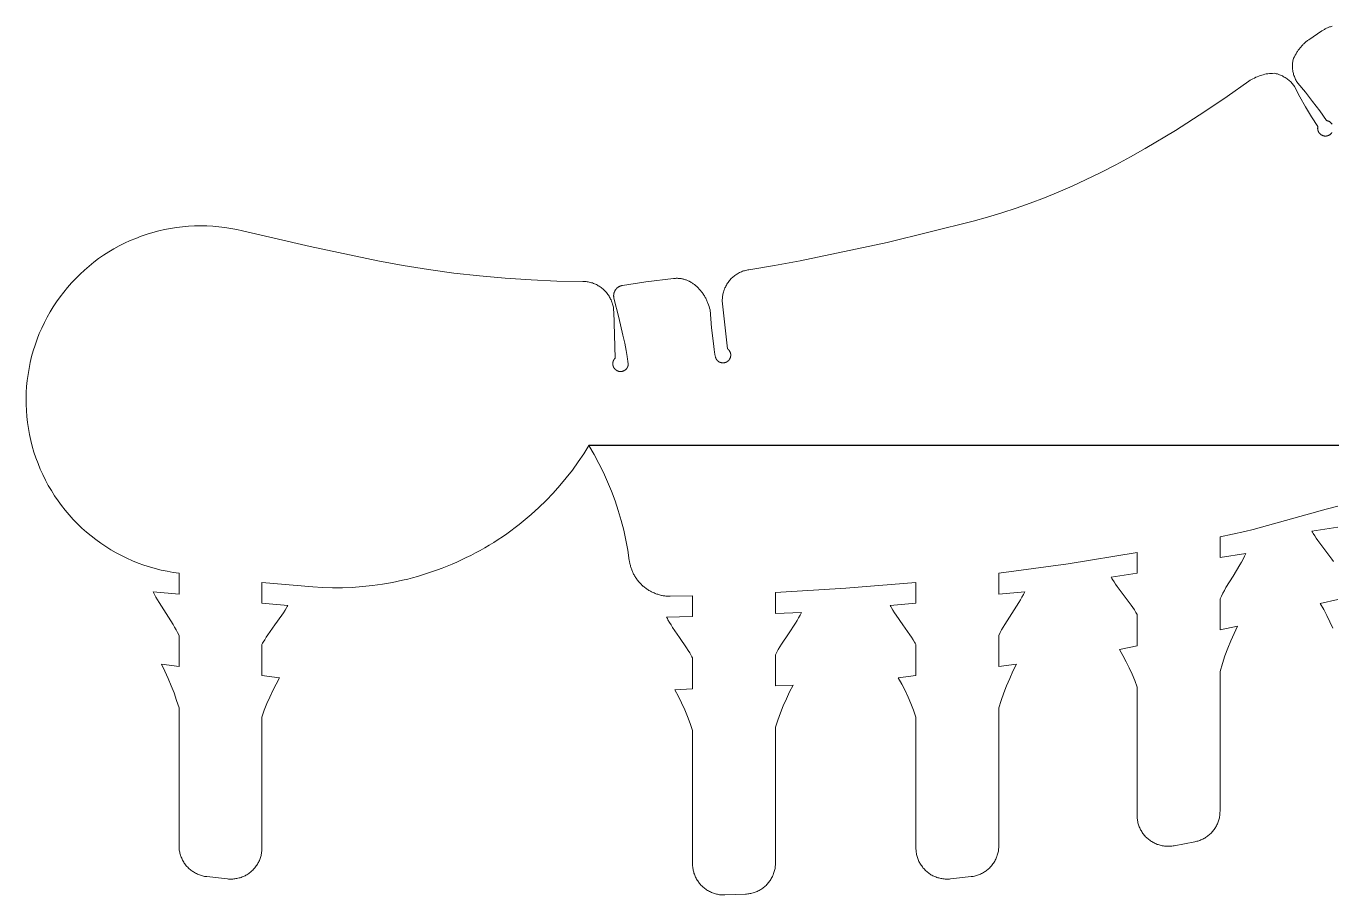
# Model space of a CAD drawing. Header units: millimetres. Extents: x 20064 to 20846, y -3773 to -3657.
# Drawn here: x 20064.2 to 20190.1, y -3761.6 to -3677.7 of the extents above; entities that cross this region are included whole.
import ezdxf

# ---------------------------------------------------------------- set-up
doc = ezdxf.new("R2010")
doc.units = ezdxf.units.MM
doc.header["$MEASUREMENT"] = 0
doc.layers.add('Auxiliary lines (do not print)', color=6, linetype='Continuous')
doc.layers.add('Exterior cut', color=3, linetype='Continuous', lineweight=0)

msp = doc.modelspace()

# ---------------------------------------------------------------- linework, layer by layer
at = {"layer": 'Auxiliary lines (do not print)'}
msp.add_line((20573.47, -3718.18), (20118.47, -3718.18), dxfattribs=at)
at = {"layer": 'Exterior cut'}
for points in [[(20190.15, -3687.14), (20190.13, -3687.12), (20190.12, -3687.1), (20190.1, -3687.08), (20190.09, -3687.06), (20190.07, -3687.04), (20190.05, -3687.02), (20190.03, -3687), (20190.01, -3686.98), (20189.99, -3686.96), (20189.97, -3686.95), (20189.95, -3686.93), (20189.93, -3686.92), (20189.91, -3686.9), (20189.89, -3686.89), (20189.86, -3686.88), (20189.84, -3686.87), (20189.82, -3686.86), (20189.79, -3686.85), (20189.77, -3686.84), (20189.74, -3686.83), (20189.72, -3686.82), (20189.69, -3686.81), (20189.67, -3686.81), (20189.64, -3686.8), (20189.62, -3686.8), (20188.96, -3685.86), (20188.28, -3684.95), (20187.58, -3684.05), (20186.84, -3683.18), (20186.79, -3683.09), (20186.73, -3683.01), (20186.69, -3682.92), (20186.64, -3682.82), (20186.59, -3682.73), (20186.55, -3682.64), (20186.52, -3682.54), (20186.48, -3682.44), (20186.45, -3682.35), (20186.43, -3682.25), (20186.4, -3682.15), (20186.38, -3682.05), (20186.36, -3681.95), (20186.35, -3681.84), (20186.34, -3681.74), (20186.33, -3681.64), (20186.33, -3681.54), (20186.33, -3681.43), (20186.34, -3681.33), (20186.34, -3681.23), (20186.36, -3681.13), (20186.37, -3681.03), (20186.39, -3680.92), (20186.45, -3680.78), (20186.52, -3680.63), (20186.6, -3680.48), (20186.68, -3680.34), (20186.77, -3680.2), (20186.81, -3680.13), (20186.86, -3680.06), (20186.9, -3679.99), (20186.95, -3679.93), (20187, -3679.86), (20187.05, -3679.8), (20187.1, -3679.73), (20187.16, -3679.67), (20187.21, -3679.61), (20187.26, -3679.55), (20187.32, -3679.49), (20187.37, -3679.43), (20187.43, -3679.38), (20187.49, -3679.32), (20187.55, -3679.27), (20187.6, -3679.22), (20187.66, -3679.17), (20187.72, -3679.12), (20187.78, -3679.08), (20187.84, -3679.03), (20187.9, -3678.99), (20189.17, -3678.14), (20189.23, -3678.1), (20189.3, -3678.06), (20189.36, -3678.02), (20189.42, -3677.99), (20189.49, -3677.95), (20189.56, -3677.91), (20189.63, -3677.88), (20189.7, -3677.85), (20189.77, -3677.82), (20189.84, -3677.79), (20189.92, -3677.76), (20189.99, -3677.73), (20190.07, -3677.7), (20190.15, -3677.67)], [(20190.71, -3724.04), (20189.59, -3724.32), (20182.55, -3726.27), (20181.73, -3726.48), (20179.35, -3726.98), (20179.35, -3728.98), (20181.84, -3728.6), (20181.71, -3728.87), (20181.57, -3729.15), (20181.42, -3729.42), (20181.27, -3729.7), (20180.6, -3730.79), (20179.92, -3731.89), (20179.77, -3732.16), (20179.62, -3732.43), (20179.48, -3732.71), (20179.35, -3732.98), (20179.35, -3735.98), (20181.04, -3735.6), (20180.71, -3736.31), (20180.39, -3737.02), (20180.1, -3737.75), (20179.82, -3738.48), (20179.57, -3739.23), (20179.35, -3739.98), (20179.35, -3753.49), (20179.34, -3753.6), (20179.34, -3753.7), (20179.33, -3753.8), (20179.32, -3753.91), (20179.3, -3754.01), (20179.28, -3754.11), (20179.26, -3754.21), (20179.23, -3754.31), (20179.2, -3754.41), (20179.17, -3754.51), (20179.13, -3754.61), (20179.09, -3754.7), (20179.05, -3754.8), (20179, -3754.89), (20178.95, -3754.98), (20178.9, -3755.07), (20178.84, -3755.16), (20178.78, -3755.24), (20178.72, -3755.32), (20178.66, -3755.4), (20178.59, -3755.48), (20178.52, -3755.56), (20178.45, -3755.63), (20178.37, -3755.7), (20178.29, -3755.77), (20178.21, -3755.84), (20178.13, -3755.9), (20178.05, -3755.96), (20177.96, -3756.02), (20177.87, -3756.07), (20177.78, -3756.13), (20177.69, -3756.17), (20177.6, -3756.22), (20177.5, -3756.26), (20177.41, -3756.3), (20177.31, -3756.33), (20177.21, -3756.37), (20177.11, -3756.39), (20177.01, -3756.42), (20176.91, -3756.44), (20174.91, -3756.82), (20174.81, -3756.84), (20174.7, -3756.85), (20174.6, -3756.86), (20174.5, -3756.87), (20174.4, -3756.87), (20174.29, -3756.87), (20174.19, -3756.87), (20174.09, -3756.86), (20173.98, -3756.85), (20173.88, -3756.84), (20173.78, -3756.82), (20173.68, -3756.8), (20173.58, -3756.77), (20173.48, -3756.74), (20173.38, -3756.71), (20173.28, -3756.68), (20173.18, -3756.64), (20173.09, -3756.6), (20173, -3756.55), (20172.91, -3756.5), (20172.82, -3756.45), (20172.73, -3756.4), (20172.64, -3756.34), (20172.56, -3756.28), (20172.48, -3756.22), (20172.4, -3756.15), (20172.32, -3756.08), (20172.24, -3756.01), (20172.17, -3755.94), (20172.1, -3755.86), (20172.03, -3755.78), (20171.97, -3755.7), (20171.91, -3755.62), (20171.85, -3755.53), (20171.79, -3755.45), (20171.74, -3755.36), (20171.69, -3755.27), (20171.64, -3755.17), (20171.6, -3755.08), (20171.56, -3754.98), (20171.52, -3754.89), (20171.49, -3754.79), (20171.46, -3754.69), (20171.43, -3754.59), (20171.41, -3754.49), (20171.39, -3754.39), (20171.38, -3754.28), (20171.36, -3754.18), (20171.36, -3754.08), (20171.35, -3753.98), (20171.35, -3753.87), (20171.35, -3741.5), (20171.12, -3740.87), (20170.86, -3740.26), (20170.59, -3739.65), (20170.3, -3739.05), (20169.98, -3738.46), (20169.65, -3737.88), (20171.35, -3737.5), (20171.35, -3734.5), (20171.28, -3734.39), (20171.22, -3734.28), (20171.08, -3734.05), (20170.93, -3733.82), (20170.77, -3733.6), (20170.1, -3732.69), (20169.43, -3731.79), (20169.27, -3731.56), (20169.12, -3731.34), (20168.98, -3731.11), (20168.91, -3731), (20168.85, -3730.88), (20171.35, -3730.5), (20171.35, -3728.5), (20164.69, -3729.59), (20158.01, -3730.51), (20158.01, -3732.51), (20160.51, -3732.29), (20160.38, -3732.55), (20160.24, -3732.81), (20160.09, -3733.08), (20159.93, -3733.34), (20159.26, -3734.4), (20158.59, -3735.45), (20158.43, -3735.72), (20158.28, -3735.98), (20158.14, -3736.24), (20158.01, -3736.51), (20158.01, -3739.51), (20159.71, -3739.29), (20159.37, -3739.97), (20159.06, -3740.66), (20158.76, -3741.36), (20158.49, -3742.06), (20158.24, -3742.78), (20158.01, -3743.5), (20158.01, -3756.81), (20158.01, -3756.92), (20158, -3757.02), (20157.99, -3757.13), (20157.98, -3757.23), (20157.96, -3757.33), (20157.94, -3757.44), (20157.92, -3757.54), (20157.89, -3757.64), (20157.86, -3757.74), (20157.83, -3757.84), (20157.79, -3757.93), (20157.75, -3758.03), (20157.71, -3758.12), (20157.66, -3758.22), (20157.61, -3758.31), (20157.56, -3758.4), (20157.5, -3758.49), (20157.44, -3758.57), (20157.38, -3758.66), (20157.31, -3758.74), (20157.24, -3758.82), (20157.17, -3758.89), (20157.1, -3758.97), (20157.02, -3759.04), (20156.94, -3759.11), (20156.86, -3759.17), (20156.78, -3759.24), (20156.7, -3759.3), (20156.61, -3759.35), (20156.52, -3759.41), (20156.43, -3759.46), (20156.33, -3759.51), (20156.24, -3759.55), (20156.14, -3759.59), (20156.05, -3759.63), (20155.95, -3759.66), (20155.85, -3759.69), (20155.75, -3759.72), (20155.65, -3759.75), (20155.54, -3759.77), (20155.44, -3759.78), (20155.34, -3759.8), (20153.34, -3760.02), (20153.24, -3760.03), (20153.14, -3760.03), (20153.03, -3760.03), (20152.93, -3760.03), (20152.83, -3760.03), (20152.72, -3760.02), (20152.62, -3760.01), (20152.52, -3759.99), (20152.42, -3759.98), (20152.32, -3759.95), (20152.22, -3759.93), (20152.12, -3759.9), (20152.02, -3759.87), (20151.93, -3759.83), (20151.83, -3759.79), (20151.74, -3759.75), (20151.64, -3759.71), (20151.55, -3759.66), (20151.46, -3759.61), (20151.38, -3759.55), (20151.29, -3759.49), (20151.21, -3759.43), (20151.13, -3759.37), (20151.05, -3759.3), (20150.97, -3759.23), (20150.9, -3759.16), (20150.83, -3759.09), (20150.76, -3759.01), (20150.69, -3758.94), (20150.63, -3758.85), (20150.57, -3758.77), (20150.51, -3758.69), (20150.45, -3758.6), (20150.4, -3758.51), (20150.35, -3758.42), (20150.3, -3758.33), (20150.26, -3758.23), (20150.22, -3758.14), (20150.19, -3758.04), (20150.15, -3757.95), (20150.12, -3757.85), (20150.1, -3757.75), (20150.07, -3757.65), (20150.06, -3757.55), (20150.04, -3757.44), (20150.03, -3757.34), (20150.02, -3757.24), (20150.01, -3757.14), (20150.01, -3757.03), (20150.01, -3744.39), (20149.78, -3743.74), (20149.53, -3743.09), (20149.26, -3742.46), (20148.96, -3741.83), (20148.65, -3741.21), (20148.31, -3740.61), (20150.01, -3740.39), (20150.01, -3737.39), (20149.95, -3737.27), (20149.88, -3737.15), (20149.74, -3736.92), (20149.59, -3736.68), (20149.43, -3736.44), (20148.76, -3735.5), (20148.09, -3734.56), (20147.93, -3734.32), (20147.78, -3734.08), (20147.64, -3733.85), (20147.58, -3733.73), (20147.51, -3733.61), (20150.01, -3733.39), (20150.01, -3731.39), (20143.24, -3731.96), (20136.46, -3732.38), (20136.46, -3734.38), (20138.96, -3734.3), (20138.83, -3734.56), (20138.69, -3734.81), (20138.54, -3735.07), (20138.38, -3735.32), (20137.71, -3736.34), (20137.04, -3737.36), (20136.88, -3737.62), (20136.73, -3737.87), (20136.59, -3738.13), (20136.46, -3738.38), (20136.46, -3741.38), (20138.16, -3741.3), (20137.82, -3741.96), (20137.51, -3742.62), (20137.21, -3743.3), (20136.94, -3743.98), (20136.69, -3744.68), (20136.46, -3745.38), (20136.46, -3758.49), (20136.46, -3758.59), (20136.45, -3758.7), (20136.44, -3758.8), (20136.43, -3758.9), (20136.42, -3759.01), (20136.4, -3759.11), (20136.37, -3759.21), (20136.35, -3759.31), (20136.31, -3759.41), (20136.28, -3759.51), (20136.24, -3759.61), (20136.2, -3759.7), (20136.16, -3759.8), (20136.11, -3759.89), (20136.06, -3759.98), (20136.01, -3760.07), (20135.95, -3760.16), (20135.89, -3760.25), (20135.83, -3760.33), (20135.76, -3760.41), (20135.69, -3760.49), (20135.62, -3760.57), (20135.55, -3760.64), (20135.47, -3760.71), (20135.39, -3760.78), (20135.31, -3760.85), (20135.23, -3760.91), (20135.14, -3760.97), (20135.06, -3761.03), (20134.97, -3761.08), (20134.88, -3761.13), (20134.78, -3761.18), (20134.69, -3761.22), (20134.59, -3761.27), (20134.49, -3761.3), (20134.4, -3761.34), (20134.3, -3761.37), (20134.19, -3761.4), (20134.09, -3761.42), (20133.99, -3761.44), (20133.89, -3761.46), (20133.78, -3761.47), (20133.68, -3761.48), (20133.58, -3761.48), (20131.58, -3761.56), (20131.48, -3761.56), (20131.37, -3761.56), (20131.27, -3761.56), (20131.17, -3761.55), (20131.07, -3761.54), (20130.96, -3761.52), (20130.86, -3761.5), (20130.76, -3761.48), (20130.66, -3761.45), (20130.57, -3761.43), (20130.47, -3761.39), (20130.37, -3761.36), (20130.28, -3761.32), (20130.18, -3761.28), (20130.09, -3761.23), (20130, -3761.18), (20129.91, -3761.13), (20129.82, -3761.08), (20129.74, -3761.02), (20129.66, -3760.96), (20129.58, -3760.89), (20129.5, -3760.83), (20129.42, -3760.76), (20129.35, -3760.69), (20129.27, -3760.61), (20129.21, -3760.54), (20129.14, -3760.46), (20129.08, -3760.38), (20129.02, -3760.3), (20128.96, -3760.21), (20128.9, -3760.13), (20128.85, -3760.04), (20128.8, -3759.95), (20128.76, -3759.85), (20128.71, -3759.76), (20128.67, -3759.67), (20128.64, -3759.57), (20128.6, -3759.47), (20128.58, -3759.37), (20128.55, -3759.27), (20128.53, -3759.17), (20128.51, -3759.07), (20128.49, -3758.97), (20128.48, -3758.87), (20128.47, -3758.77), (20128.47, -3758.67), (20128.46, -3758.56), (20128.46, -3745.68), (20128.23, -3745.01), (20127.98, -3744.34), (20127.71, -3743.68), (20127.41, -3743.03), (20127.1, -3742.39), (20126.76, -3741.76), (20128.46, -3741.68), (20128.46, -3738.68), (20128.4, -3738.56), (20128.33, -3738.44), (20128.19, -3738.19), (20128.04, -3737.95), (20127.89, -3737.7), (20127.21, -3736.72), (20126.54, -3735.74), (20126.39, -3735.5), (20126.24, -3735.25), (20126.09, -3735.01), (20126.03, -3734.89), (20125.96, -3734.76), (20128.46, -3734.69), (20128.46, -3732.69), (20126.31, -3732.73), (20126.23, -3732.73), (20126.14, -3732.73), (20126.06, -3732.73), (20125.97, -3732.72), (20125.89, -3732.71), (20125.8, -3732.7), (20125.71, -3732.69), (20125.63, -3732.67), (20125.54, -3732.66), (20125.45, -3732.64), (20125.36, -3732.62), (20125.28, -3732.59), (20125.19, -3732.57), (20125.1, -3732.54), (20125.01, -3732.51), (20124.93, -3732.48), (20124.84, -3732.45), (20124.75, -3732.41), (20124.67, -3732.38), (20124.58, -3732.34), (20124.5, -3732.29), (20124.42, -3732.25), (20124.33, -3732.2), (20124.25, -3732.16), (20124.17, -3732.11), (20124.09, -3732.05), (20124.01, -3732), (20123.94, -3731.94), (20123.86, -3731.89), (20123.79, -3731.83), (20123.71, -3731.77), (20123.64, -3731.7), (20123.57, -3731.64), (20123.5, -3731.57), (20123.44, -3731.5), (20123.37, -3731.43), (20123.31, -3731.36), (20123.25, -3731.29), (20123.19, -3731.22), (20123.13, -3731.14), (20123.07, -3731.07), (20123.02, -3730.99), (20122.97, -3730.91), (20122.92, -3730.83), (20122.87, -3730.75), (20122.82, -3730.67), (20122.78, -3730.59), (20122.74, -3730.51), (20122.7, -3730.43), (20122.66, -3730.34), (20122.63, -3730.26), (20122.59, -3730.18), (20122.56, -3730.09), (20122.53, -3730.01), (20122.5, -3729.93), (20122.48, -3729.84), (20122.46, -3729.76), (20122.43, -3729.67), (20122.41, -3729.59), (20122.4, -3729.51), (20122.38, -3729.42), (20122.37, -3729.34), (20122.36, -3729.26), (20122.21, -3728.28), (20122.03, -3727.31), (20121.82, -3726.35), (20121.58, -3725.4), (20121.3, -3724.45), (20120.99, -3723.52), (20120.64, -3722.59), (20120.27, -3721.68), (20119.87, -3720.78), (20119.43, -3719.9), (20118.96, -3719.03), (20118.47, -3718.18), (20117.97, -3718.98), (20117.44, -3719.76), (20116.87, -3720.54), (20116.28, -3721.3), (20115.66, -3722.04), (20115.01, -3722.77), (20114.33, -3723.48), (20113.62, -3724.17), (20112.89, -3724.83), (20112.51, -3725.16), (20112.13, -3725.48), (20111.74, -3725.79), (20111.34, -3726.1), (20110.94, -3726.4), (20110.53, -3726.69), (20110.12, -3726.98), (20109.7, -3727.26), (20109.28, -3727.53), (20108.85, -3727.79), (20108.41, -3728.05), (20107.97, -3728.3), (20107.53, -3728.54), (20107.08, -3728.78), (20106.63, -3729), (20106.18, -3729.22), (20105.72, -3729.43), (20105.26, -3729.63), (20104.79, -3729.83), (20104.32, -3730.01), (20103.85, -3730.19), (20103.38, -3730.35), (20102.9, -3730.51), (20102.42, -3730.67), (20101.94, -3730.81), (20101.46, -3730.94), (20100.98, -3731.07), (20100.49, -3731.18), (20099.52, -3731.39), (20098.55, -3731.56), (20097.58, -3731.7), (20096.61, -3731.8), (20095.64, -3731.87), (20094.68, -3731.9), (20093.72, -3731.91), (20092.77, -3731.88), (20091.84, -3731.82), (20086.92, -3731.39), (20086.92, -3733.39), (20089.42, -3733.61), (20089.36, -3733.73), (20089.29, -3733.85), (20089.15, -3734.08), (20089, -3734.32), (20088.84, -3734.56), (20088.17, -3735.5), (20087.5, -3736.44), (20087.34, -3736.68), (20087.19, -3736.92), (20087.05, -3737.15), (20086.98, -3737.27), (20086.92, -3737.39), (20086.92, -3740.39), (20088.62, -3740.61), (20088.29, -3741.21), (20087.97, -3741.83), (20087.68, -3742.46), (20087.4, -3743.09), (20087.15, -3743.74), (20086.92, -3744.39), (20086.92, -3757.03), (20086.92, -3757.14), (20086.91, -3757.24), (20086.91, -3757.34), (20086.89, -3757.44), (20086.88, -3757.55), (20086.86, -3757.65), (20086.84, -3757.75), (20086.81, -3757.85), (20086.78, -3757.95), (20086.75, -3758.04), (20086.71, -3758.14), (20086.67, -3758.23), (20086.63, -3758.33), (20086.58, -3758.42), (20086.53, -3758.51), (20086.48, -3758.6), (20086.43, -3758.69), (20086.37, -3758.77), (20086.31, -3758.85), (20086.24, -3758.94), (20086.18, -3759.01), (20086.11, -3759.09), (20086.03, -3759.16), (20085.96, -3759.23), (20085.88, -3759.3), (20085.81, -3759.37), (20085.72, -3759.43), (20085.64, -3759.49), (20085.56, -3759.55), (20085.47, -3759.61), (20085.38, -3759.66), (20085.29, -3759.71), (20085.2, -3759.75), (20085.1, -3759.79), (20085.01, -3759.83), (20084.91, -3759.87), (20084.81, -3759.9), (20084.71, -3759.93), (20084.61, -3759.95), (20084.51, -3759.98), (20084.41, -3759.99), (20084.31, -3760.01), (20084.21, -3760.02), (20084.11, -3760.03), (20084, -3760.03), (20083.9, -3760.03), (20083.8, -3760.03), (20083.69, -3760.03), (20083.59, -3760.02), (20081.59, -3759.8), (20081.49, -3759.78), (20081.39, -3759.77), (20081.29, -3759.75), (20081.18, -3759.72), (20081.08, -3759.69), (20080.98, -3759.66), (20080.89, -3759.63), (20080.79, -3759.59), (20080.69, -3759.55), (20080.6, -3759.51), (20080.51, -3759.46), (20080.41, -3759.41), (20080.32, -3759.35), (20080.24, -3759.3), (20080.15, -3759.24), (20080.07, -3759.17), (20079.99, -3759.11), (20079.91, -3759.04), (20079.83, -3758.97), (20079.76, -3758.89), (20079.69, -3758.82), (20079.62, -3758.74), (20079.56, -3758.66), (20079.49, -3758.57), (20079.43, -3758.49), (20079.38, -3758.4), (20079.32, -3758.31), (20079.27, -3758.22), (20079.23, -3758.12), (20079.18, -3758.03), (20079.14, -3757.93), (20079.1, -3757.84), (20079.07, -3757.74), (20079.04, -3757.64), (20079.01, -3757.54), (20078.99, -3757.44), (20078.97, -3757.33), (20078.95, -3757.23), (20078.94, -3757.13), (20078.93, -3757.02), (20078.93, -3756.92), (20078.92, -3756.81), (20078.92, -3743.5), (20078.69, -3742.78), (20078.44, -3742.06), (20078.17, -3741.36), (20077.88, -3740.66), (20077.56, -3739.97), (20077.22, -3739.29), (20078.92, -3739.51), (20078.92, -3736.51), (20078.79, -3736.24), (20078.65, -3735.98), (20078.5, -3735.72), (20078.35, -3735.45), (20077.67, -3734.4), (20077, -3733.34), (20076.85, -3733.08), (20076.7, -3732.81), (20076.55, -3732.55), (20076.42, -3732.29), (20078.92, -3732.51), (20078.92, -3730.51), (20078.35, -3730.43), (20077.77, -3730.32), (20077.2, -3730.2), (20076.63, -3730.06), (20076.07, -3729.9), (20075.52, -3729.72), (20074.97, -3729.52), (20074.43, -3729.3), (20073.89, -3729.06), (20073.37, -3728.8), (20072.85, -3728.53), (20072.35, -3728.24), (20071.85, -3727.93), (20071.37, -3727.6), (20070.89, -3727.26), (20070.43, -3726.9), (20069.98, -3726.53), (20069.55, -3726.14), (20069.13, -3725.73), (20068.72, -3725.31), (20068.33, -3724.88), (20067.95, -3724.43), (20067.59, -3723.97), (20067.25, -3723.5), (20066.92, -3723.02), (20066.61, -3722.53), (20066.31, -3722.02), (20066.04, -3721.51), (20065.78, -3720.98), (20065.54, -3720.45), (20065.32, -3719.91), (20065.12, -3719.36), (20064.93, -3718.81), (20064.77, -3718.25), (20064.62, -3717.68), (20064.5, -3717.11), (20064.39, -3716.54), (20064.31, -3715.96), (20064.24, -3715.38), (20064.2, -3714.8), (20064.17, -3714.21), (20064.17, -3713.63), (20064.19, -3713.04), (20064.22, -3712.46), (20064.28, -3711.88), (20064.36, -3711.3), (20064.45, -3710.73), (20064.57, -3710.15), (20064.7, -3709.59), (20064.86, -3709.02), (20065.04, -3708.47), (20065.23, -3707.91), (20065.44, -3707.37), (20065.68, -3706.84), (20065.93, -3706.31), (20066.2, -3705.79), (20066.48, -3705.28), (20066.79, -3704.78), (20067.11, -3704.29), (20067.44, -3703.82), (20067.8, -3703.35), (20068.17, -3702.9), (20068.55, -3702.46), (20068.96, -3702.04), (20069.37, -3701.63), (20069.8, -3701.23), (20070.24, -3700.85), (20070.7, -3700.48), (20071.16, -3700.13), (20071.64, -3699.8), (20072.14, -3699.48), (20072.64, -3699.19), (20073.15, -3698.9), (20073.67, -3698.64), (20074.2, -3698.39), (20074.74, -3698.17), (20075.28, -3697.96), (20075.84, -3697.77), (20076.39, -3697.6), (20076.96, -3697.45), (20077.53, -3697.32), (20078.1, -3697.21), (20078.68, -3697.12), (20079.26, -3697.05), (20079.84, -3697), (20080.42, -3696.97), (20081.01, -3696.96), (20081.59, -3696.97), (20082.17, -3697), (20082.76, -3697.05), (20083.34, -3697.12), (20083.91, -3697.21), (20084.49, -3697.32), (20085.06, -3697.45), (20091.56, -3698.97), (20098.1, -3700.34), (20100.53, -3700.79), (20102.98, -3701.19), (20105.44, -3701.52), (20107.92, -3701.8), (20110.4, -3702.02), (20112.89, -3702.18), (20115.38, -3702.29), (20117.88, -3702.33), (20117.98, -3702.33), (20118.09, -3702.34), (20118.19, -3702.35), (20118.29, -3702.36), (20118.4, -3702.38), (20118.5, -3702.4), (20118.6, -3702.42), (20118.7, -3702.45), (20118.8, -3702.48), (20118.9, -3702.52), (20119, -3702.55), (20119.09, -3702.6), (20119.19, -3702.64), (20119.28, -3702.69), (20119.37, -3702.74), (20119.46, -3702.79), (20119.55, -3702.85), (20119.64, -3702.91), (20119.72, -3702.97), (20119.8, -3703.04), (20119.88, -3703.11), (20119.95, -3703.18), (20120.03, -3703.26), (20120.1, -3703.33), (20120.17, -3703.41), (20120.23, -3703.49), (20120.29, -3703.58), (20120.35, -3703.66), (20120.41, -3703.75), (20120.46, -3703.84), (20120.51, -3703.93), (20120.56, -3704.03), (20120.61, -3704.12), (20120.65, -3704.22), (20120.68, -3704.32), (20120.72, -3704.41), (20120.75, -3704.51), (20120.77, -3704.62), (20120.8, -3704.72), (20120.82, -3704.82), (20120.83, -3704.92), (20120.84, -3705.03), (20120.85, -3705.13), (20120.86, -3705.24), (20121, -3709.73), (20120.98, -3709.75), (20120.97, -3709.76), (20120.96, -3709.78), (20120.94, -3709.79), (20120.93, -3709.81), (20120.92, -3709.83), (20120.9, -3709.84), (20120.89, -3709.86), (20120.88, -3709.88), (20120.87, -3709.9), (20120.86, -3709.92), (20120.85, -3709.93), (20120.84, -3709.95), (20120.83, -3709.97), (20120.82, -3709.99), (20120.81, -3710.01), (20120.81, -3710.03), (20120.8, -3710.05), (20120.79, -3710.07), (20120.79, -3710.1), (20120.78, -3710.12), (20120.78, -3710.14), (20120.78, -3710.16), (20120.77, -3710.18), (20120.77, -3710.2), (20120.77, -3710.22), (20120.77, -3710.24), (20120.77, -3710.26), (20120.77, -3710.28), (20120.77, -3710.31), (20120.77, -3710.33), (20120.77, -3710.35), (20120.77, -3710.37), (20120.77, -3710.39), (20120.78, -3710.41), (20120.78, -3710.43), (20120.79, -3710.45), (20120.79, -3710.47), (20120.8, -3710.49), (20120.8, -3710.51), (20120.81, -3710.53), (20120.82, -3710.55), (20120.83, -3710.57), (20120.84, -3710.59), (20120.84, -3710.61), (20120.85, -3710.63), (20120.86, -3710.65), (20120.88, -3710.67), (20120.89, -3710.68), (20120.9, -3710.7), (20120.91, -3710.72), (20120.92, -3710.74), (20120.94, -3710.75), (20120.95, -3710.77), (20120.97, -3710.79), (20120.98, -3710.8), (20121, -3710.82), (20121.01, -3710.83), (20121.03, -3710.84), (20121.04, -3710.86), (20121.06, -3710.87), (20121.08, -3710.88), (20121.09, -3710.9), (20121.11, -3710.91), (20121.13, -3710.92), (20121.15, -3710.93), (20121.16, -3710.94), (20121.18, -3710.95), (20121.2, -3710.96), (20121.22, -3710.97), (20121.24, -3710.97), (20121.26, -3710.98), (20121.28, -3710.99), (20121.3, -3710.99), (20121.32, -3711), (20121.34, -3711.01), (20121.36, -3711.01), (20121.38, -3711.01), (20121.41, -3711.02), (20121.43, -3711.02), (20121.45, -3711.02), (20121.47, -3711.02), (20121.49, -3711.03), (20121.51, -3711.03), (20121.53, -3711.03), (20121.56, -3711.03), (20121.58, -3711.02), (20121.6, -3711.02), (20121.62, -3711.02), (20121.64, -3711.02), (20121.66, -3711.01), (20121.68, -3711.01), (20121.7, -3711), (20121.72, -3711), (20121.74, -3710.99), (20121.76, -3710.98), (20121.78, -3710.98), (20121.8, -3710.97), (20121.82, -3710.96), (20121.84, -3710.95), (20121.86, -3710.94), (20121.88, -3710.93), (20121.89, -3710.92), (20121.91, -3710.91), (20121.93, -3710.9), (20121.95, -3710.89), (20121.97, -3710.88), (20121.98, -3710.86), (20122, -3710.85), (20122.02, -3710.84), (20122.03, -3710.82), (20122.05, -3710.81), (20122.06, -3710.79), (20122.08, -3710.78), (20122.09, -3710.76), (20122.1, -3710.74), (20122.12, -3710.73), (20122.13, -3710.71), (20122.14, -3710.69), (20122.15, -3710.67), (20122.16, -3710.65), (20122.17, -3710.64), (20122.18, -3710.62), (20122.19, -3710.6), (20122.2, -3710.58), (20122.21, -3710.56), (20122.22, -3710.54), (20122.23, -3710.52), (20122.23, -3710.52), (20122.23, -3710.51), (20122.23, -3710.51), (20122.23, -3710.51), (20122.23, -3710.5), (20122.23, -3710.49), (20122.23, -3710.48), (20122.24, -3710.47), (20122.24, -3710.46), (20122.24, -3710.45), (20122.24, -3710.43), (20122.24, -3710.41), (20122.24, -3710.38), (20122.24, -3710.35), (20122.24, -3710.29), (20122.24, -3710.22), (20122.23, -3710.13), (20122.22, -3710.04), (20122.2, -3709.84), (20122.16, -3709.59), (20122.06, -3709.01), (20121.92, -3708.3), (20121.75, -3707.51), (20121.34, -3705.8), (20120.88, -3703.95), (20120.88, -3703.92), (20120.87, -3703.9), (20120.87, -3703.87), (20120.86, -3703.85), (20120.86, -3703.82), (20120.86, -3703.79), (20120.86, -3703.77), (20120.85, -3703.74), (20120.85, -3703.72), (20120.85, -3703.69), (20120.85, -3703.67), (20120.86, -3703.64), (20120.86, -3703.61), (20120.86, -3703.59), (20120.86, -3703.56), (20120.87, -3703.53), (20120.87, -3703.51), (20120.88, -3703.48), (20120.88, -3703.46), (20120.89, -3703.43), (20120.9, -3703.41), (20120.91, -3703.38), (20120.92, -3703.36), (20120.92, -3703.33), (20120.93, -3703.31), (20120.95, -3703.29), (20120.96, -3703.26), (20120.97, -3703.24), (20120.98, -3703.22), (20120.99, -3703.2), (20121.01, -3703.17), (20121.02, -3703.15), (20121.03, -3703.13), (20121.05, -3703.11), (20121.06, -3703.09), (20121.08, -3703.07), (20121.1, -3703.05), (20121.11, -3703.03), (20121.13, -3703.01), (20121.15, -3703), (20121.17, -3702.98), (20121.19, -3702.96), (20121.21, -3702.94), (20121.23, -3702.93), (20121.25, -3702.91), (20121.27, -3702.89), (20121.29, -3702.88), (20121.31, -3702.86), (20121.33, -3702.85), (20121.36, -3702.84), (20121.38, -3702.82), (20121.4, -3702.81), (20121.43, -3702.8), (20121.45, -3702.79), (20121.47, -3702.78), (20121.5, -3702.77), (20121.52, -3702.76), (20121.55, -3702.75), (20121.57, -3702.75), (20121.6, -3702.74), (20121.62, -3702.73), (20121.65, -3702.73), (20121.67, -3702.72), (20121.7, -3702.72), (20123.96, -3702.38), (20126.62, -3702.05), (20126.68, -3702.04), (20126.75, -3702.03), (20126.81, -3702.03), (20126.88, -3702.02), (20126.94, -3702.02), (20127.01, -3702.02), (20127.08, -3702.03), (20127.15, -3702.03), (20127.21, -3702.04), (20127.28, -3702.05), (20127.35, -3702.06), (20127.42, -3702.07), (20127.49, -3702.08), (20127.56, -3702.1), (20127.63, -3702.12), (20127.7, -3702.14), (20127.77, -3702.16), (20127.84, -3702.19), (20127.91, -3702.21), (20127.98, -3702.24), (20128.05, -3702.27), (20128.12, -3702.3), (20128.18, -3702.34), (20128.25, -3702.38), (20128.32, -3702.42), (20128.39, -3702.46), (20128.46, -3702.5), (20128.52, -3702.55), (20128.59, -3702.59), (20128.65, -3702.64), (20128.72, -3702.7), (20128.78, -3702.75), (20128.84, -3702.8), (20128.9, -3702.86), (20128.96, -3702.92), (20129.02, -3702.98), (20129.08, -3703.04), (20129.14, -3703.1), (20129.2, -3703.17), (20129.25, -3703.23), (20129.3, -3703.3), (20129.36, -3703.37), (20129.41, -3703.44), (20129.46, -3703.51), (20129.51, -3703.58), (20129.55, -3703.66), (20129.6, -3703.73), (20129.64, -3703.81), (20129.69, -3703.88), (20129.73, -3703.96), (20129.77, -3704.04), (20129.81, -3704.11), (20129.84, -3704.19), (20129.88, -3704.27), (20129.91, -3704.35), (20129.94, -3704.43), (20130, -3704.59), (20130.06, -3704.75), (20130.11, -3704.91), (20130.15, -3705.07), (20130.3, -3706.82), (20130.47, -3708.32), (20130.55, -3708.91), (20130.58, -3709.15), (20130.62, -3709.36), (20130.65, -3709.53), (20130.67, -3709.6), (20130.69, -3709.66), (20130.7, -3709.71), (20130.71, -3709.73), (20130.72, -3709.76), (20130.72, -3709.77), (20130.73, -3709.78), (20130.73, -3709.79), (20130.73, -3709.8), (20130.74, -3709.81), (20130.74, -3709.81), (20130.74, -3709.82), (20130.75, -3709.83), (20130.76, -3709.84), (20130.76, -3709.85), (20130.77, -3709.86), (20130.78, -3709.87), (20130.79, -3709.89), (20130.79, -3709.9), (20130.8, -3709.91), (20130.81, -3709.92), (20130.82, -3709.93), (20130.83, -3709.94), (20130.84, -3709.95), (20130.85, -3709.96), (20130.86, -3709.97), (20130.87, -3709.98), (20130.88, -3709.99), (20130.89, -3710), (20130.9, -3710.01), (20130.91, -3710.02), (20130.92, -3710.03), (20130.93, -3710.03), (20130.94, -3710.04), (20130.95, -3710.05), (20130.97, -3710.06), (20130.98, -3710.07), (20130.99, -3710.08), (20131, -3710.08), (20131.01, -3710.09), (20131.03, -3710.1), (20131.04, -3710.11), (20131.05, -3710.11), (20131.06, -3710.12), (20131.08, -3710.12), (20131.09, -3710.13), (20131.1, -3710.14), (20131.12, -3710.14), (20131.13, -3710.15), (20131.14, -3710.15), (20131.16, -3710.16), (20131.17, -3710.16), (20131.19, -3710.16), (20131.2, -3710.17), (20131.21, -3710.17), (20131.23, -3710.17), (20131.24, -3710.18), (20131.25, -3710.18), (20131.27, -3710.18), (20131.28, -3710.19), (20131.3, -3710.19), (20131.31, -3710.19), (20131.32, -3710.19), (20131.34, -3710.19), (20131.35, -3710.19), (20131.36, -3710.19), (20131.38, -3710.19), (20131.39, -3710.19), (20131.41, -3710.19), (20131.42, -3710.19), (20131.43, -3710.19), (20131.45, -3710.19), (20131.46, -3710.19), (20131.47, -3710.19), (20131.49, -3710.19), (20131.5, -3710.19), (20131.51, -3710.18), (20131.53, -3710.18), (20131.54, -3710.18), (20131.55, -3710.18), (20131.56, -3710.17), (20131.58, -3710.17), (20131.59, -3710.17), (20131.6, -3710.16), (20131.62, -3710.16), (20131.63, -3710.16), (20131.64, -3710.15), (20131.66, -3710.15), (20131.67, -3710.14), (20131.68, -3710.14), (20131.69, -3710.13), (20131.71, -3710.12), (20131.72, -3710.12), (20131.73, -3710.11), (20131.75, -3710.11), (20131.76, -3710.1), (20131.77, -3710.09), (20131.78, -3710.08), (20131.79, -3710.08), (20131.81, -3710.07), (20131.82, -3710.06), (20131.83, -3710.05), (20131.84, -3710.04), (20131.85, -3710.04), (20131.86, -3710.03), (20131.88, -3710.02), (20131.89, -3710.01), (20131.9, -3710), (20131.91, -3709.99), (20131.92, -3709.98), (20131.93, -3709.97), (20131.94, -3709.96), (20131.95, -3709.95), (20131.96, -3709.94), (20131.97, -3709.93), (20131.98, -3709.92), (20131.98, -3709.9), (20131.99, -3709.89), (20132, -3709.88), (20132.01, -3709.87), (20132.02, -3709.86), (20132.03, -3709.85), (20132.03, -3709.83), (20132.04, -3709.82), (20132.05, -3709.81), (20132.05, -3709.8), (20132.06, -3709.79), (20132.07, -3709.77), (20132.07, -3709.76), (20132.08, -3709.75), (20132.08, -3709.74), (20132.09, -3709.72), (20132.09, -3709.71), (20132.1, -3709.7), (20132.1, -3709.69), (20132.11, -3709.67), (20132.11, -3709.66), (20132.12, -3709.65), (20132.12, -3709.63), (20132.12, -3709.62), (20132.12, -3709.61), (20132.13, -3709.6), (20132.13, -3709.58), (20132.13, -3709.57), (20132.13, -3709.56), (20132.14, -3709.54), (20132.14, -3709.53), (20132.14, -3709.52), (20132.14, -3709.5), (20132.14, -3709.49), (20132.14, -3709.47), (20132.14, -3709.46), (20132.14, -3709.45), (20132.14, -3709.43), (20132.14, -3709.42), (20132.14, -3709.4), (20132.14, -3709.39), (20132.14, -3709.38), (20132.14, -3709.36), (20132.14, -3709.35), (20132.14, -3709.33), (20132.13, -3709.32), (20132.13, -3709.31), (20132.13, -3709.29), (20132.12, -3709.28), (20132.12, -3709.26), (20132.12, -3709.25), (20132.11, -3709.24), (20132.11, -3709.22), (20132.11, -3709.21), (20132.1, -3709.2), (20132.1, -3709.18), (20132.09, -3709.17), (20132.09, -3709.16), (20132.08, -3709.14), (20132.07, -3709.13), (20132.07, -3709.12), (20132.06, -3709.1), (20132.05, -3709.09), (20132.05, -3709.08), (20132.04, -3709.07), (20132.03, -3709.05), (20132.03, -3709.04), (20132.02, -3709.03), (20132.01, -3709.02), (20132, -3709.01), (20131.99, -3708.99), (20131.99, -3708.98), (20131.98, -3708.97), (20131.97, -3708.96), (20131.96, -3708.95), (20131.95, -3708.94), (20131.94, -3708.93), (20131.93, -3708.92), (20131.92, -3708.91), (20131.91, -3708.9), (20131.9, -3708.89), (20131.89, -3708.88), (20131.88, -3708.87), (20131.87, -3708.87), (20131.86, -3708.86), (20131.85, -3708.85), (20131.84, -3708.84), (20131.83, -3708.83), (20131.35, -3704.49), (20131.34, -3704.39), (20131.33, -3704.29), (20131.33, -3704.18), (20131.33, -3704.08), (20131.34, -3703.97), (20131.35, -3703.87), (20131.36, -3703.76), (20131.37, -3703.66), (20131.39, -3703.56), (20131.42, -3703.46), (20131.44, -3703.35), (20131.47, -3703.25), (20131.51, -3703.15), (20131.54, -3703.06), (20131.58, -3702.96), (20131.63, -3702.87), (20131.67, -3702.77), (20131.72, -3702.68), (20131.78, -3702.59), (20131.83, -3702.5), (20131.89, -3702.42), (20131.96, -3702.33), (20132.02, -3702.25), (20132.09, -3702.17), (20132.16, -3702.09), (20132.23, -3702.02), (20132.31, -3701.95), (20132.39, -3701.88), (20132.47, -3701.81), (20132.55, -3701.75), (20132.64, -3701.69), (20132.72, -3701.63), (20132.81, -3701.58), (20132.9, -3701.53), (20133, -3701.48), (20133.09, -3701.43), (20133.19, -3701.39), (20133.29, -3701.35), (20133.38, -3701.32), (20133.48, -3701.29), (20133.58, -3701.26), (20133.69, -3701.23), (20133.79, -3701.21), (20133.89, -3701.2), (20136.37, -3700.8), (20138.84, -3700.34), (20147.22, -3698.56), (20155.54, -3696.52), (20156.93, -3696.13), (20158.31, -3695.71), (20159.69, -3695.26), (20161.04, -3694.78), (20162.4, -3694.26), (20163.74, -3693.71), (20165.07, -3693.13), (20166.38, -3692.52), (20167.84, -3691.81), (20169.29, -3691.07), (20170.71, -3690.3), (20172.13, -3689.5), (20175.04, -3687.75), (20177.89, -3685.92), (20180.02, -3684.47), (20182.13, -3683), (20182.26, -3682.91), (20182.39, -3682.83), (20182.52, -3682.76), (20182.66, -3682.69), (20182.79, -3682.62), (20182.93, -3682.56), (20183.08, -3682.51), (20183.22, -3682.46), (20183.37, -3682.41), (20183.51, -3682.37), (20183.66, -3682.33), (20183.81, -3682.3), (20183.96, -3682.28), (20184.11, -3682.26), (20184.27, -3682.24), (20184.42, -3682.24), (20184.57, -3682.23), (20184.67, -3682.25), (20184.77, -3682.28), (20184.88, -3682.3), (20184.97, -3682.33), (20185.07, -3682.37), (20185.17, -3682.41), (20185.27, -3682.45), (20185.36, -3682.49), (20185.45, -3682.54), (20185.54, -3682.59), (20185.63, -3682.64), (20185.72, -3682.7), (20185.81, -3682.76), (20185.89, -3682.82), (20185.97, -3682.89), (20186.05, -3682.96), (20186.13, -3683.03), (20186.2, -3683.1), (20186.27, -3683.18), (20186.34, -3683.26), (20186.4, -3683.34), (20186.47, -3683.42), (20186.53, -3683.51), (20187.05, -3684.49), (20187.6, -3685.47), (20188.18, -3686.42), (20188.79, -3687.36), (20188.78, -3687.38), (20188.78, -3687.41), (20188.77, -3687.43), (20188.77, -3687.46), (20188.77, -3687.49), (20188.77, -3687.51), (20188.76, -3687.54), (20188.76, -3687.56), (20188.77, -3687.59), (20188.77, -3687.62), (20188.77, -3687.64), (20188.78, -3687.67), (20188.78, -3687.69), (20188.79, -3687.72), (20188.79, -3687.74), (20188.8, -3687.77), (20188.81, -3687.79), (20188.82, -3687.82), (20188.83, -3687.84), (20188.84, -3687.87), (20188.85, -3687.89), (20188.86, -3687.91), (20188.88, -3687.93), (20188.89, -3687.96), (20188.9, -3687.98), (20188.92, -3688), (20188.94, -3688.02), (20188.95, -3688.04), (20188.97, -3688.06), (20188.99, -3688.08), (20189.01, -3688.09), (20189.03, -3688.11), (20189.05, -3688.13), (20189.07, -3688.14), (20189.09, -3688.16), (20189.11, -3688.17), (20189.13, -3688.19), (20189.15, -3688.2), (20189.18, -3688.21), (20189.2, -3688.22), (20189.23, -3688.23), (20189.25, -3688.24), (20189.27, -3688.25), (20189.3, -3688.26), (20189.32, -3688.27), (20189.35, -3688.27), (20189.37, -3688.28), (20189.4, -3688.28), (20189.43, -3688.29), (20189.45, -3688.29), (20189.48, -3688.29), (20189.5, -3688.29), (20189.53, -3688.29), (20189.56, -3688.29), (20189.58, -3688.29), (20189.61, -3688.29), (20189.63, -3688.28), (20189.66, -3688.28), (20189.68, -3688.27), (20189.71, -3688.27), (20189.73, -3688.26), (20189.76, -3688.25), (20189.78, -3688.24), (20189.81, -3688.23), (20189.83, -3688.22), (20189.86, -3688.21), (20189.88, -3688.2), (20189.9, -3688.18), (20189.92, -3688.17), (20189.94, -3688.16), (20189.97, -3688.14), (20189.99, -3688.12), (20190.01, -3688.11), (20190.03, -3688.09), (20190.04, -3688.07), (20190.06, -3688.05), (20190.08, -3688.03), (20190.1, -3688.01), (20190.11, -3687.99), (20190.13, -3687.97), (20190.14, -3687.95)], [(20190.29, -3729.37), (20190.13, -3729.14), (20189.46, -3728.24), (20188.79, -3727.34), (20188.63, -3727.11), (20188.48, -3726.89), (20188.34, -3726.66), (20188.28, -3726.55), (20188.21, -3726.44), (20190.71, -3726.04)], [(20190.23, -3735.8), (20189.95, -3735.19), (20189.66, -3734.6), (20189.35, -3734.01), (20189.01, -3733.44), (20190.71, -3733.04)]]:
    msp.add_lwpolyline(points, dxfattribs=at)

doc.saveas('drawing.dxf')
